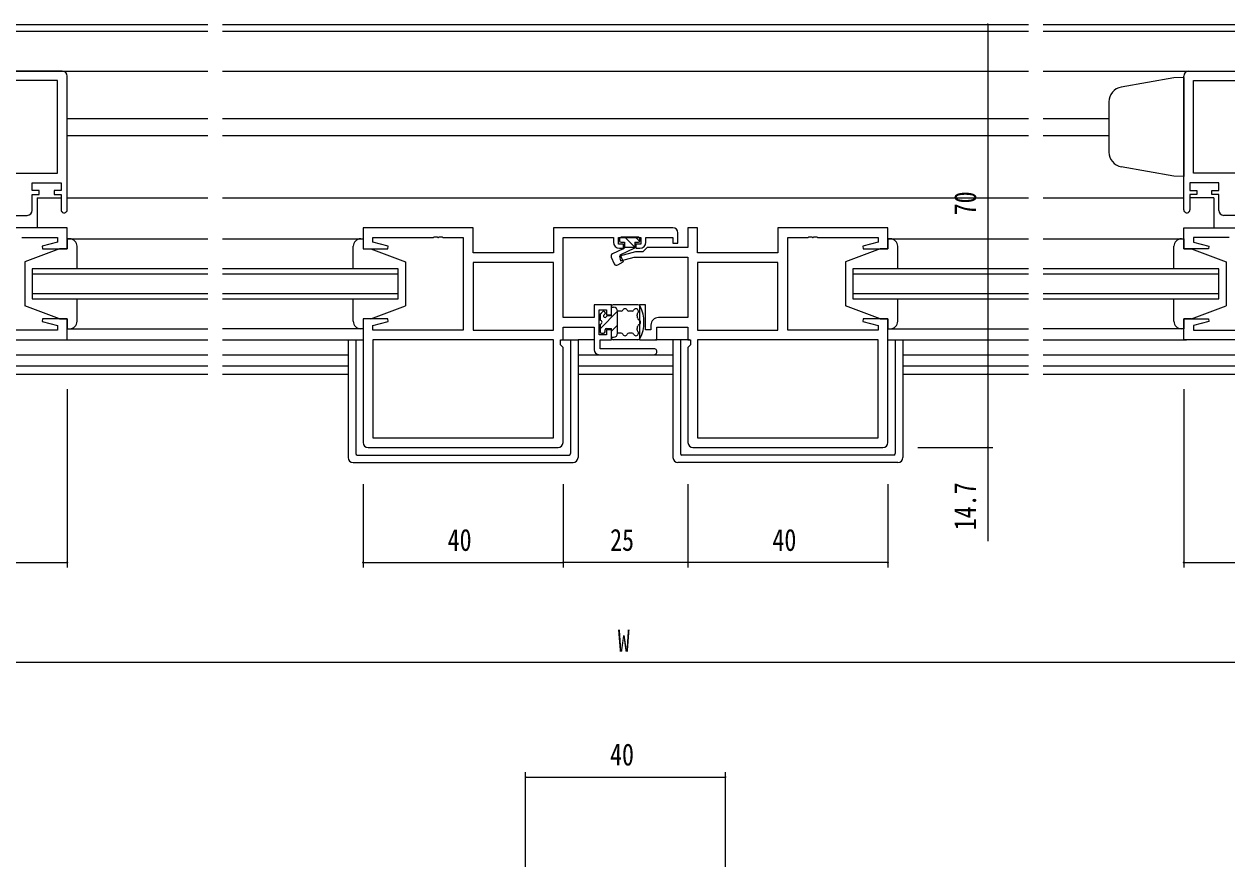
# Model space of a CAD drawing. Units: millimetres, scale not verified. Extents: x -397 to 397, y -282 to 282.
# Drawn here: x -44.6 to 196.2, y -120.2 to 48.6 of the extents above; entities that cross this region are included whole.
import ezdxf
from ezdxf.enums import TextEntityAlignment as Align

# ---------------------------------------------------------------- set-up
doc = ezdxf.new("R2010")
doc.units = ezdxf.units.MM
doc.header["$LTSCALE"] = 2
doc.layers.add('0-2_YKK_11', color=7, linetype='Continuous', lineweight=18)
for name, color, linetype in [('0-3_YKK_12', 2, 'Continuous'), ('0-4_YKK_13', 4, 'Continuous'), ('0-6_YKK_D', 6, 'Continuous')]:
    doc.layers.add(name, color=color, linetype=linetype)
doc.styles.add('ＭＳ ゴシック', font='')
doc.styles.get('ＭＳ ゴシック').set_extended_font_data('MS Gothic')

msp = doc.modelspace()

# ---------------------------------------------------------------- linework, layer by layer
at = {"layer": '0-2_YKK_11'}
for p, q in [((-37.903, 18.739), (-37.903, 37.279)), ((-35.973, 11.409), (-35.973, 38.209)), ((187.527, 11.409), (187.527, 38.209)), ((189.457, 18.739), (189.457, 37.279)), ((61.347, 0.879), (45.277, 0.879)), ((106.277, 0.879), (90.207, 0.879)), ((61.347, -14.591), (25.207, -14.591)), ((126.347, -14.591), (90.207, -14.591)), ((70.477, -17.591), (81.477, -17.591)), ((24.277, -36.191), (62.277, -36.191)), ((89.277, -36.191), (127.277, -36.191))]:
    msp.add_line(p, q, dxfattribs=at)
for points in [[(-36.973, 39.209), (-75.973, 39.209)], [(188.527, 39.209), (227.527, 39.209)], [(-42.973, 11.309), (-42.973, 14.509), (-41.573, 14.509), (-41.573, 15.309), (-42.973, 15.309), (-42.973, 16.809), (-37.173, 16.809), (-37.173, 15.309), (-38.573, 15.309), (-38.573, 14.509), (-37.173, 14.509), (-37.173, 11.409)], [(194.527, 11.309), (194.527, 14.509), (193.127, 14.509), (193.127, 15.309), (194.527, 15.309), (194.527, 16.809), (188.727, 16.809), (188.727, 15.309), (190.127, 15.309), (190.127, 14.509), (188.727, 14.509), (188.727, 11.409)], [(-53.951, 10.309), (-43.973, 10.309)], [(205.505, 10.309), (195.527, 10.309)], [(-45.015, 5.879), (-37.903, 5.879), (-37.903, 4.962), (-41.002, 4.131), (-40.934, 3.609), (-35.973, 3.609), (-35.973, 7.809), (-56.043, 7.809)], [(85.277, 7.809), (61.347, 7.809), (61.347, 2.809), (45.277, 2.809), (45.277, 7.809), (23.277, 7.809), (23.277, 3.609), (28.237, 3.609), (28.306, 4.131), (25.207, 4.962), (25.207, 5.879), (37.319, 5.879), (37.502, 5.999), (38.052, 5.999), (38.235, 5.879), (38.319, 5.879), (38.502, 5.999), (39.052, 5.999), (39.235, 5.879), (43.277, 5.879), (43.277, -12.661), (25.207, -12.661), (25.207, -11.744), (28.306, -10.913), (28.237, -10.391), (23.277, -10.391), (23.277, -35.191)], [(128.277, -35.191), (128.277, -10.391), (123.316, -10.391), (123.248, -10.913), (126.347, -11.744), (126.347, -12.661), (108.277, -12.661), (108.277, 5.879), (112.319, 5.879), (112.502, 5.999), (113.052, 5.999), (113.235, 5.879), (113.319, 5.879), (113.502, 5.999), (114.052, 5.999), (114.235, 5.879), (126.347, 5.879), (126.347, 4.962), (123.248, 4.131), (123.316, 3.609), (128.277, 3.609), (128.277, 7.809), (106.277, 7.809), (106.277, 2.809), (90.207, 2.809), (90.207, 7.809), (88.277, 7.809), (88.277, 3.839), (80.107, 3.839), (79.277, 3.009), (77.783, 3.009), (74.547, 2.142), (74.806, 1.176), (77.542, 1.909), (88.277, 1.909), (88.277, -10.161), (82.377, -10.161)], [(196.569, 5.879), (189.457, 5.879), (189.457, 4.962), (192.556, 4.131), (192.487, 3.609), (187.527, 3.609), (187.527, 7.809), (207.597, 7.809)], [(81.477, -16.391), (70.677, -16.391), (70.677, -14.591), (72.977, -14.591), (72.977, -12.591), (71.977, -12.591), (71.977, -13.591), (70.477, -13.591), (70.477, -8.591), (71.977, -8.591), (71.977, -9.591), (72.977, -9.591), (72.977, -7.591), (69.477, -7.591), (69.477, -10.161), (63.277, -10.161), (63.277, 5.879), (73.377, 5.879), (73.377, 4.909)], [(74.577, 3.709), (75.377, 3.709), (75.377, 4.509), (74.377, 4.509), (74.377, 5.879), (78.877, 5.879), (78.877, 4.509), (77.877, 4.509), (77.877, 3.709), (78.677, 3.709)], [(79.877, 4.909), (79.877, 5.879), (85.277, 5.879), (85.277, 4.709), (86.277, 4.709), (86.277, 6.809)], [(80.877, -11.661), (80.877, -12.591), (79.777, -12.591), (79.777, -7.591), (78.577, -7.591), (78.577, -14.591), (82.077, -14.591), (82.077, -12.091), (88.277, -12.091), (88.277, -14.591), (88.807, -14.591), (88.807, -15.591), (88.277, -16.121), (88.277, -35.191)], [(-74.973, -14.591), (-35.973, -14.591), (-35.973, -10.391), (-40.934, -10.391), (-41.002, -10.913), (-37.903, -11.744), (-37.903, -12.661), (-55.973, -12.661)], [(226.527, -14.591), (187.527, -14.591), (187.527, -10.391), (192.487, -10.391), (192.556, -10.913), (189.457, -11.744), (189.457, -12.661), (207.527, -12.661)], [(63.277, -35.191), (63.277, -16.121), (62.747, -15.591), (62.747, -14.591), (63.277, -14.591), (63.277, -12.091), (69.477, -12.091), (69.477, -16.591)]]:
    msp.add_lwpolyline(points, dxfattribs=at)
for points in [[(-37.903, 18.739), (-37.903, 37.279), (-53.973, 37.279), (-53.973, 18.739)], [(189.457, 18.739), (189.457, 37.279), (205.527, 37.279), (205.527, 18.739)], [(61.347, 0.879), (45.277, 0.879), (45.277, -12.661), (61.347, -12.661)], [(106.277, 0.879), (90.207, 0.879), (90.207, -12.661), (106.277, -12.661)], [(61.347, -14.591), (25.207, -14.591), (25.207, -34.261), (61.347, -34.261)], [(126.347, -14.591), (90.207, -14.591), (90.207, -34.261), (126.347, -34.261)]]:
    msp.add_lwpolyline(points, close=True, dxfattribs=at)
for centre, radius, start, end in [((-36.973, 38.209), 1, 0.00001, 89.99999), ((188.527, 38.209), 1, 90.00001, 179.99999), ((-43.973, 11.309), 1, 270.00001, 359.99999), ((-36.573, 11.409), 0.6, 179.99999, 0.00001), ((188.127, 11.409), 0.6, 179.99999, 0.00001), ((195.527, 11.309), 1, 180.00001, 269.99999), ((85.277, 6.809), 1, 0.00001, 89.99999), ((74.577, 4.909), 1.2, 180.00001, 269.99999), ((78.677, 4.909), 1.2, 270.00001, 359.99999), ((82.377, -11.661), 1.5, 90.00001, 179.99999), ((70.477, -16.591), 1, 180.00001, 269.99999), ((81.477, -16.991), 0.6, 269.99999, 90.00001), ((24.277, -35.191), 1, 180.00001, 269.99999), ((62.277, -35.191), 1, 270.00001, 359.99999), ((89.277, -35.191), 1, 180.00001, 269.99999), ((127.277, -35.191), 1, 270.00001, 359.99999)]:
    msp.add_arc(centre, radius, start, end, dxfattribs=at)
at = {"layer": '0-3_YKK_12'}
for p, q in [((-104.098, 48.509), (-7.848, 48.509)), ((-4.848, 48.509), (156.402, 48.509)), ((159.402, 48.509), (255.652, 48.509)), ((-7.848, 47.109), (-104.098, 47.109)), ((156.402, 47.109), (-4.848, 47.109)), ((255.652, 47.109), (159.402, 47.109)), ((-104.098, 39.209), (-7.848, 39.209)), ((-4.848, 39.209), (156.402, 39.209)), ((159.402, 39.209), (188.527, 39.209)), ((-35.973, 29.709), (-7.848, 29.709)), ((-4.848, 29.709), (156.402, 29.709)), ((159.402, 29.709), (172.527, 29.709)), ((-35.973, 26.309), (-7.848, 26.309)), ((-4.848, 26.309), (156.402, 26.309)), ((159.402, 26.309), (172.527, 26.309)), ((-41.973, 13.809), (-37.173, 13.809)), ((-41.973, 13.809), (-41.973, 7.809)), ((-35.973, 13.809), (-7.848, 13.809)), ((-4.848, 13.809), (156.402, 13.809)), ((159.402, 13.809), (187.527, 13.809)), ((193.527, 13.809), (188.727, 13.809)), ((193.527, 13.809), (193.527, 7.809)), ((-42.973, -1.391), (-7.848, -1.391)), ((30.277, -0.391), (-4.848, -0.391)), ((-4.848, -1.391), (30.277, -1.391)), ((121.277, -1.391), (156.402, -1.391)), ((194.527, -0.391), (159.402, -0.391)), ((159.402, -1.391), (194.527, -1.391)), ((-7.848, -5.391), (-42.973, -5.391)), ((30.277, -5.391), (-4.848, -5.391)), ((156.402, -5.391), (121.277, -5.391)), ((194.527, -5.391), (159.402, -5.391)), ((-36.473, -14.591), (-7.848, -14.591)), ((-4.848, -14.591), (23.277, -14.591)), ((128.277, -14.591), (156.402, -14.591)), ((159.402, -14.591), (188.027, -14.591)), ((-104.098, -17.591), (-7.848, -17.591)), ((-4.848, -17.591), (20.277, -17.591)), ((66.277, -17.591), (85.277, -17.591)), ((131.277, -17.591), (156.402, -17.591)), ((159.402, -17.591), (255.652, -17.591)), ((-7.848, -19.861), (-104.098, -19.861)), ((-104.098, -21.491), (-7.848, -21.491)), ((20.277, -19.861), (-4.848, -19.861)), ((-4.848, -21.491), (20.277, -21.491)), ((85.277, -19.861), (66.277, -19.861)), ((66.277, -21.491), (85.277, -21.491)), ((156.402, -19.861), (131.277, -19.861)), ((131.277, -21.491), (156.402, -21.491)), ((255.652, -19.861), (159.402, -19.861)), ((159.402, -21.491), (255.652, -21.491))]:
    msp.add_line(p, q, dxfattribs=at)
for points in [[(-7.848, -0.391), (-42.973, -0.391), (-42.973, -6.391), (-7.848, -6.391)], [(-4.848, -6.391), (30.277, -6.391), (30.277, -0.391)], [(156.402, -0.391), (121.277, -0.391), (121.277, -6.391), (156.402, -6.391)], [(159.402, -6.391), (194.527, -6.391), (194.527, -0.391)]]:
    msp.add_lwpolyline(points, dxfattribs=at)
at = {"layer": '0-4_YKK_13'}
for p, q in [((187.527, 37.909), (187.527, 18.109)), ((172.527, 33.03), (172.527, 22.852)), ((185.527, 18.179), (175.006, 20.034)), ((187.527, 18.109), (185.527, 18.179)), ((-35.973, 5.61), (-7.848, 5.609)), ((-4.848, 5.608), (23.277, 5.608)), ((74.577, 5.609), (74.577, 5.209)), ((78.377, 5.909), (74.877, 5.909)), ((74.877, 4.909), (75.577, 4.909)), ((75.577, 4.909), (75.577, 3.909)), ((75.673, 5.909), (77.673, 3.909)), ((77.677, 4.909), (77.677, 3.806)), ((77.677, 4.909), (78.377, 4.909)), ((77.794, 5.909), (78.639, 5.064)), ((78.677, 5.209), (78.677, 5.609)), ((128.277, 5.61), (156.402, 5.609)), ((159.402, 5.608), (187.527, 5.608)), ((-37.473, 3.609), (-44.473, 1.009)), ((-37.473, 3.609), (-44.473, 1.009)), ((-33.973, 0.009), (-33.973, 4.109)), ((-33.973, -0.391), (-33.973, 4.109)), ((21.277, -0.391), (21.277, 4.109)), ((24.777, 3.609), (31.777, 1.009)), ((75.304, 3.582), (73.166, 2.585)), ((74.677, 2.407), (77.677, 3.806)), ((75.577, 3.909), (77.677, 3.909)), ((126.777, 3.609), (119.777, 1.009)), ((126.777, 3.609), (119.777, 1.009)), ((130.277, 0.009), (130.277, 4.109)), ((130.277, -0.391), (130.277, 4.109)), ((185.527, -0.391), (185.527, 4.109)), ((189.027, 3.609), (196.027, 1.009)), ((-44.473, 1.009), (-44.473, -7.791)), ((-44.473, 1.009), (-44.473, -7.791)), ((31.777, 1.009), (31.777, -7.791)), ((72.924, 1.92), (73.54, 0.598)), ((74.244, 0.376), (75.331, 1.004)), ((74.677, 2.407), (75.331, 1.004)), ((119.777, 1.009), (119.777, -7.791)), ((119.777, 1.009), (119.777, -7.791)), ((196.027, 1.009), (196.027, -7.791)), ((-33.973, -10.891), (-33.973, -6.391)), ((-33.973, -10.891), (-33.973, -6.791)), ((21.277, -10.891), (21.277, -6.391)), ((130.277, -10.891), (130.277, -6.391)), ((130.277, -10.891), (130.277, -6.791)), ((185.527, -10.891), (185.527, -6.391)), ((-37.473, -10.391), (-44.473, -7.791)), ((-37.473, -10.391), (-44.473, -7.791)), ((24.777, -10.391), (31.777, -7.791)), ((70.677, -12.382), (74.177, -8.882)), ((70.677, -9.591), (70.677, -10.691)), ((70.68, -9.551), (71.336, -8.894)), ((71.165, -8.979), (70.765, -9.379)), ((71.677, -9.191), (71.677, -9.321)), ((72.977, -9.841), (72.977, -7.891)), ((72.977, -8.091), (73.377, -8.091)), ((78.277, -7.591), (73.277, -7.591)), ((74.177, -13.291), (74.177, -8.891)), ((74.935, -8.891), (74.177, -8.891)), ((77.123, -8.891), (76.418, -8.891)), ((126.777, -10.391), (119.777, -7.791)), ((126.777, -10.391), (119.777, -7.791)), ((189.027, -10.391), (196.027, -7.791)), ((-37.473, -10.391), (-35.973, -10.391)), ((-37.473, -10.391), (-35.973, -10.391)), ((24.777, -10.391), (23.277, -10.391)), ((70.677, -11.491), (70.677, -12.991)), ((72.977, -9.841), (72.196, -9.841)), ((72.977, -12.91), (74.177, -11.71)), ((126.777, -10.391), (128.277, -10.391)), ((126.777, -10.391), (128.277, -10.391)), ((189.027, -10.391), (187.527, -10.391)), ((-35.973, -12.392), (-7.848, -12.391)), ((23.277, -12.391), (-4.848, -12.391)), ((70.977, -13.291), (71.377, -13.291)), ((71.677, -12.991), (71.677, -12.641)), ((71.977, -12.341), (72.977, -12.341)), ((72.977, -14.291), (72.977, -12.341)), ((72.977, -14.091), (73.377, -14.091)), ((74.935, -13.291), (74.177, -13.291)), ((77.123, -13.291), (76.418, -13.291)), ((128.277, -12.392), (156.402, -12.391)), ((187.527, -12.391), (159.402, -12.391)), ((20.277, -14.591), (20.277, -38.191)), ((21.777, -14.591), (21.777, -37.391)), ((64.777, -14.591), (64.777, -37.391)), ((69.477, -14.591), (66.277, -14.591)), ((78.277, -14.591), (73.277, -14.591)), ((85.277, -14.591), (81.777, -14.591)), ((85.277, -14.591), (85.277, -38.191)), ((88.607, -14.591), (85.277, -14.591)), ((86.777, -14.591), (86.777, -37.391)), ((129.777, -14.591), (129.777, -37.391)), ((131.277, -14.591), (131.277, -38.191)), ((22.077, -37.691), (64.477, -37.691)), ((129.477, -37.691), (87.077, -37.691)), ((21.277, -39.191), (65.277, -39.191)), ((130.277, -39.191), (86.277, -39.191))]:
    msp.add_line(p, q, dxfattribs=at)
for points in [[(187.527, 37.909), (185.527, 37.839), (175.006, 35.984)], [(-35.473, 5.609), (-35.973, 5.609), (-35.973, 3.609), (-37.473, 3.609)], [(-35.473, 5.609), (-35.973, 5.609), (-35.973, 3.609), (-37.473, 3.609)], [(22.777, 5.609), (23.277, 5.609), (23.277, 3.609), (24.777, 3.609)], [(128.777, 5.609), (128.277, 5.609), (128.277, 3.609), (126.777, 3.609)], [(128.777, 5.609), (128.277, 5.609), (128.277, 3.609), (126.777, 3.609)], [(187.027, 5.609), (187.527, 5.609), (187.527, 3.609), (189.027, 3.609)], [(-35.973, -10.391), (-35.973, -12.391), (-35.473, -12.391)], [(-35.973, -10.391), (-35.973, -12.391), (-35.473, -12.391)], [(23.277, -10.391), (23.277, -12.391), (22.777, -12.391)], [(128.277, -10.391), (128.277, -12.391), (128.777, -12.391)], [(128.277, -10.391), (128.277, -12.391), (128.777, -12.391)], [(187.527, -10.391), (187.527, -12.391), (187.027, -12.391)], [(63.277, -14.591), (66.277, -14.591), (66.277, -38.191)]]:
    msp.add_lwpolyline(points, dxfattribs=at)
for centre, radius, start, end in [((175.527, 33.03), 3, 100, 180), ((175.527, 22.988), 3, 180, 260), ((-35.473, 4.109), 1.5, 0, 90), ((-35.473, 4.109), 1.5, 0, 90), ((22.777, 4.109), 1.5, 90, 180), ((74.877, 5.609), 0.3, 90, 180), ((74.877, 5.209), 0.3, 180, 270), ((78.377, 5.609), 0.3, 0, 90), ((78.377, 5.209), 0.3, 270, 0), ((128.777, 4.109), 1.5, 0, 90), ((128.777, 4.109), 1.5, 0, 90), ((187.027, 4.109), 1.5, 90, 180), ((73.377, 2.131), 0.5, 115.00014, 205.00005), ((75.093, 4.035), 0.5, 295, 345.39617), ((73.994, 0.809), 0.5, 205.00005, 300.00004), ((70.977, -9.591), 0.3, 135, 180), ((71.377, -9.191), 0.3, 0, 135), ((71.677, -9.841), 0.3, 120, 270), ((71.377, -9.321), 0.3, 300, 0), ((73.277, -7.891), 0.3, 90, 180), ((73.377, -8.891), 0.8, 0, 90), ((74.935, -8.591), 0.3, 270, 337.97569), ((75.677, -8.891), 0.5, 22.02431, 157.97569), ((76.418, -8.591), 0.3, 202.02431, 270), ((77.123, -8.591), 0.3, 270, 337.97569), ((77.865, -8.891), 0.5, 309.78774, 157.97569), ((78.377, -9.506), 0.3, 129.78774, 194.39052), ((72.198, -11.091), 6.079, 6.82808, 14.39052), ((78.277, -8.091), 0.5, 26.26804, 90), ((72.198, -11.091), 7.279, 333.73196, 26.26804), ((-35.473, -10.891), 1.5, 270, 0), ((-35.473, -10.891), 1.5, 270, 0), ((22.777, -10.891), 1.5, 180, 270), ((70.677, -11.091), 0.4, 270, 90), ((71.677, -9.841), 0.3, 270, 330), ((72.196, -10.141), 0.3, 90, 150), ((72.198, -11.091), 6.079, 345.60948, 353.17192), ((78.532, -10.333), 0.3, 186.82808, 251.43085), ((78.532, -11.849), 0.3, 108.56915, 173.17192), ((78.277, -11.091), 0.5, 288.56915, 71.43085), ((128.777, -10.891), 1.5, 270, 0), ((128.777, -10.891), 1.5, 270, 0), ((187.027, -10.891), 1.5, 180, 270), ((70.977, -12.991), 0.3, 180, 270), ((71.377, -12.991), 0.3, 270, 0), ((71.977, -12.641), 0.3, 90, 180), ((73.277, -14.291), 0.3, 180, 270), ((73.377, -13.291), 0.8, 270, 0), ((74.935, -13.591), 0.3, 22.02431, 90), ((75.677, -13.291), 0.5, 202.02431, 337.97569), ((76.418, -13.591), 0.3, 90, 157.97569), ((77.123, -13.591), 0.3, 22.02431, 90), ((77.865, -13.291), 0.5, 202.02431, 50.21226), ((78.377, -12.676), 0.3, 165.60948, 230.21226), ((78.277, -14.091), 0.5, 270, 333.73196), ((21.277, -38.191), 1, 180, 270), ((22.077, -37.391), 0.3, 180, 270), ((64.477, -37.391), 0.3, 270, 0), ((65.277, -38.191), 1, 270, 0), ((86.277, -38.191), 1, 180, 270), ((87.077, -37.391), 0.3, 180, 270), ((129.477, -37.391), 0.3, 270, 360), ((130.277, -38.191), 1, 270, 360)]:
    msp.add_arc(centre, radius, start, end, dxfattribs=at)
at = {"layer": '0-6_YKK_D'}
for p, q in [((134.277, 48.509), (149.277, 48.509)), ((148.277, 48.509), (148.277, -21.491)), ((134.277, -21.491), (149.277, -21.491)), ((134.277, -21.491), (149.277, -21.491)), ((-35.973, -24.491), (-35.973, -60.191)), ((187.527, -24.491), (187.527, -60.191)), ((134.277, -36.191), (149.277, -36.191)), ((23.277, -43.491), (23.277, -60.191)), ((63.277, -43.491), (63.277, -60.191)), ((63.277, -43.491), (63.277, -60.191)), ((88.277, -43.491), (88.277, -60.191)), ((88.277, -43.491), (88.277, -60.191)), ((128.277, -43.491), (128.277, -60.191)), ((-75.973, -59.191), (-35.973, -59.191)), ((23.277, -59.191), (63.277, -59.191)), ((88.277, -59.191), (63.277, -59.191)), ((128.277, -59.191), (88.277, -59.191)), ((187.527, -59.191), (227.527, -59.191)), ((-167.223, -79.191), (318.777, -79.191)), ((55.777, -120.167), (55.777, -101.167)), ((55.777, -102.167), (95.777, -102.167)), ((95.777, -120.167), (95.777, -101.167))]:
    msp.add_line(p, q, dxfattribs=at)
msp.add_lwpolyline([(148.277, -21.491), (148.277, -36.191), (148.277, -54.931)], dxfattribs=at)
for centre, start, end in [((148.277, 48.509), 90, 270), ((148.277, 48.509), 270, 90), ((148.277, -21.491), 90, 270), ((148.277, -21.491), 90, 270), ((148.277, -21.491), 270, 90), ((148.277, -21.491), 270, 90), ((148.277, -36.191), 90, 270), ((148.277, -36.191), 270, 90), ((-35.973, -59.191), 0, 180), ((-35.973, -59.191), 180, 0), ((23.277, -59.191), 0, 180), ((23.277, -59.191), 180, 0), ((63.277, -59.191), 0, 180), ((63.277, -59.191), 0, 180), ((63.277, -59.191), 180, 0), ((63.277, -59.191), 180, 0), ((88.277, -59.191), 0, 180), ((88.277, -59.191), 0, 180), ((88.277, -59.191), 180, 0), ((88.277, -59.191), 180, 0), ((128.277, -59.191), 0, 180), ((128.277, -59.191), 180, 0), ((187.527, -59.191), 0, 180), ((187.527, -59.191), 180, 0), ((55.777, -102.167), 0, 180), ((55.777, -102.167), 180, 0), ((95.777, -102.167), 0, 180), ((95.777, -102.167), 180, 0)]:
    msp.add_arc(centre, 0.106, start, end, dxfattribs=at)

# ---------------------------------------------------------------- texts
at = {"layer": '0-6_YKK_D', "style": 'ＭＳ ゴシック', "width": 0.8}
for s, p in [('70', (147.277, 10.317)), ('14.7', (147.277, -52.746))]:
    msp.add_text(s, height=4.399, rotation=90, dxfattribs=at).set_placement(p, align=Align.BOTTOM_LEFT)
for s, p in [('40', (40.182, -58.191)), ('25', (72.695, -58.191)), ('40', (105.182, -58.191)), ('W', (74.242, -78.391)), ('40', (72.682, -101.167))]:
    msp.add_text(s, height=4.399, dxfattribs=at).set_placement(p, align=Align.BOTTOM_LEFT)

doc.saveas('drawing.dxf')
